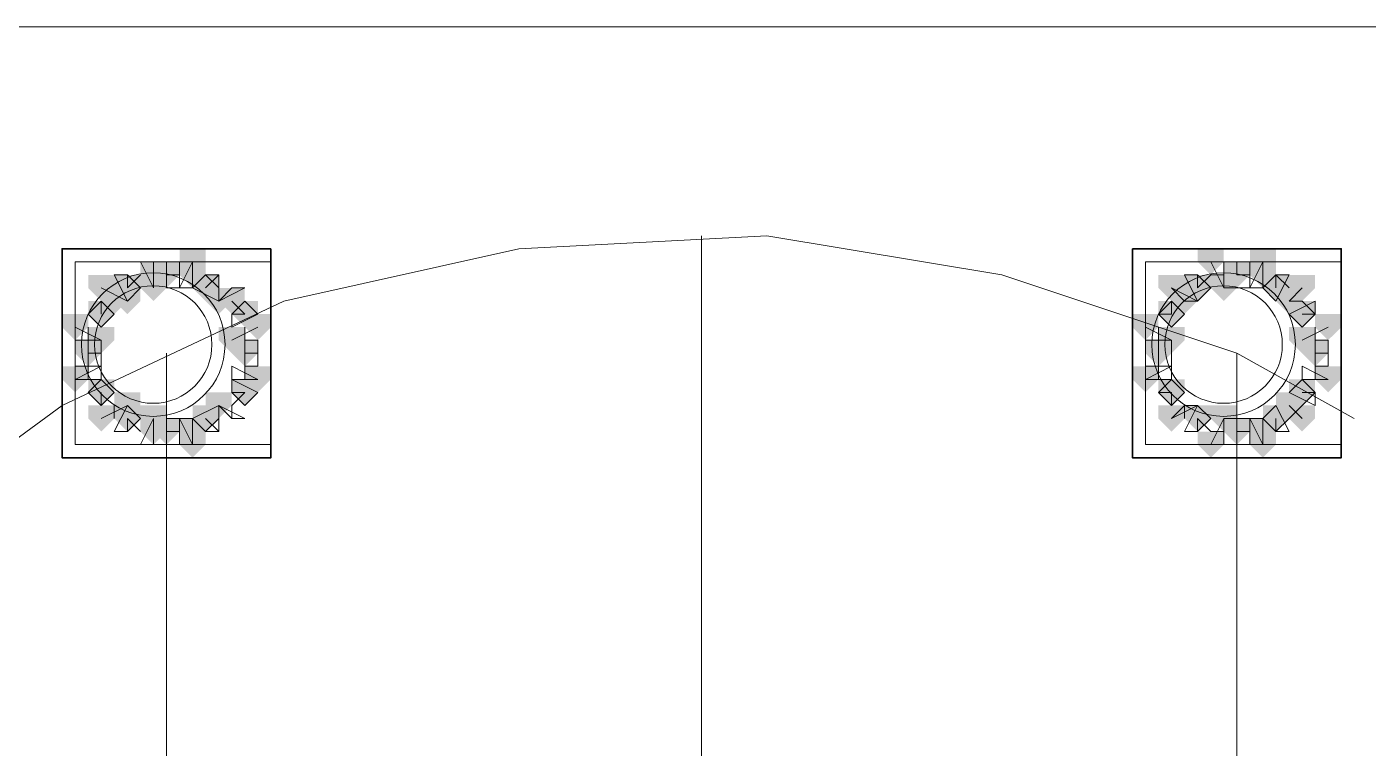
# Model space of a CAD drawing. Header units: millimetres. Extents: x 2315 to 4619, y 1334 to 1897.
# Drawn here: x 3846.86 to 3853.13, y 1558.3 to 1561.67 of the extents above; entities that cross this region are included whole.
import ezdxf

# ---------------------------------------------------------------- set-up
doc = ezdxf.new("R2010")
doc.units = ezdxf.units.MM
doc.linetypes.add('PDF_IMPORT', pattern=[1, 0.8, -0.2])
for name, color, linetype, true_color in [('PDF_10', 7, 'Continuous', 0x00b85c), ('PDF_AXIS', 7, 'Continuous', 0x00b85c), ('PDF_柱构件', 7, 'Continuous', 0x00b85c), ('PDF_转运站初步方案', 7, 'Continuous', 0x00b85c)]:
    doc.layers.add(name, color=color, linetype=linetype, true_color=true_color)
doc.layers.add('PDF_中心线层', color=1, linetype='Continuous')
doc.layers.add('PDF_粗实线层', color=7, linetype='Continuous')

msp = doc.modelspace()

# ---------------------------------------------------------------- hatches: boundary and pattern name
at = {"layer": 'PDF_10', "transparency": 33554559}
for points in [[(3847.5095, 1560.5703), (3847.4484, 1560.5703), (3847.4484, 1560.5093), (3847.5095, 1560.4482), (3847.5706, 1560.5093), (3847.5706, 1560.5703)], [(3847.5095, 1560.5703), (3847.4484, 1560.5703), (3847.4484, 1560.5093), (3847.5095, 1560.4482), (3847.5706, 1560.5093), (3847.5706, 1560.5703)], [(3852.5181, 1560.5703), (3852.4571, 1560.5703), (3852.4571, 1560.5093), (3852.5181, 1560.4482), (3852.5792, 1560.5093), (3852.5792, 1560.5703)], [(3852.5181, 1560.5703), (3852.4571, 1560.5703), (3852.4571, 1560.5093), (3852.5181, 1560.4482), (3852.5792, 1560.5093), (3852.5792, 1560.5703)], [(3847.3263, 1560.5093), (3847.2652, 1560.5093), (3847.2652, 1560.4482), (3847.3263, 1560.3871), (3847.3873, 1560.4482), (3847.3873, 1560.5093)], [(3847.3263, 1560.5093), (3847.2652, 1560.5093), (3847.2652, 1560.4482), (3847.3263, 1560.3871), (3847.3873, 1560.4482), (3847.3873, 1560.5093)], [(3847.6927, 1560.5093), (3847.6317, 1560.5093), (3847.6317, 1560.4482), (3847.6927, 1560.3871), (3847.7538, 1560.4482), (3847.7538, 1560.5093)], [(3847.6927, 1560.5093), (3847.6317, 1560.5093), (3847.6317, 1560.4482), (3847.6927, 1560.3871), (3847.7538, 1560.4482), (3847.7538, 1560.5093)], [(3852.3349, 1560.5093), (3852.2738, 1560.5093), (3852.2738, 1560.4482), (3852.3349, 1560.3871), (3852.396, 1560.4482), (3852.396, 1560.5093)], [(3852.3349, 1560.5093), (3852.2738, 1560.5093), (3852.2738, 1560.4482), (3852.3349, 1560.3871), (3852.396, 1560.4482), (3852.396, 1560.5093)], [(3852.7014, 1560.5093), (3852.6403, 1560.5093), (3852.6403, 1560.4482), (3852.7014, 1560.3871), (3852.7625, 1560.4482), (3852.7625, 1560.5093)], [(3852.7014, 1560.5093), (3852.6403, 1560.5093), (3852.6403, 1560.4482), (3852.7014, 1560.3871), (3852.7625, 1560.4482), (3852.7625, 1560.5093)], [(3847.2041, 1560.3871), (3847.143, 1560.3871), (3847.143, 1560.326), (3847.2041, 1560.2649), (3847.2652, 1560.326), (3847.2652, 1560.3871)], [(3847.2041, 1560.3871), (3847.143, 1560.3871), (3847.143, 1560.326), (3847.2041, 1560.2649), (3847.2652, 1560.326), (3847.2652, 1560.3871)], [(3847.2041, 1560.3871), (3847.143, 1560.3871), (3847.143, 1560.326), (3847.2041, 1560.2649), (3847.2652, 1560.326), (3847.2652, 1560.3871)], [(3847.876, 1560.3871), (3847.8149, 1560.3871), (3847.8149, 1560.326), (3847.876, 1560.2649), (3847.9371, 1560.326), (3847.9371, 1560.3871)], [(3847.876, 1560.3871), (3847.8149, 1560.3871), (3847.8149, 1560.326), (3847.876, 1560.2649), (3847.9371, 1560.326), (3847.9371, 1560.3871)], [(3852.2127, 1560.3871), (3852.1517, 1560.3871), (3852.1517, 1560.326), (3852.2127, 1560.2649), (3852.2738, 1560.326), (3852.2738, 1560.3871)], [(3852.2127, 1560.3871), (3852.1517, 1560.3871), (3852.1517, 1560.326), (3852.2127, 1560.2649), (3852.2738, 1560.326), (3852.2738, 1560.3871)], [(3852.8236, 1560.3871), (3852.7625, 1560.3871), (3852.7625, 1560.326), (3852.8236, 1560.2649), (3852.8846, 1560.326), (3852.8846, 1560.3871)], [(3852.8236, 1560.3871), (3852.7625, 1560.3871), (3852.7625, 1560.326), (3852.8236, 1560.2649), (3852.8846, 1560.326), (3852.8846, 1560.3871)], [(3847.143, 1560.2039), (3847.0819, 1560.2039), (3847.0819, 1560.1428), (3847.143, 1560.0817), (3847.2041, 1560.1428), (3847.2041, 1560.2039)], [(3847.143, 1560.2039), (3847.0819, 1560.2039), (3847.0819, 1560.1428), (3847.143, 1560.0817), (3847.2041, 1560.1428), (3847.2041, 1560.2039)], [(3847.876, 1560.2039), (3847.8149, 1560.2039), (3847.8149, 1560.1428), (3847.876, 1560.0817), (3847.9371, 1560.1428), (3847.9371, 1560.2039)], [(3847.876, 1560.2039), (3847.8149, 1560.2039), (3847.8149, 1560.1428), (3847.876, 1560.0817), (3847.9371, 1560.1428), (3847.9371, 1560.2039)], [(3852.1517, 1560.2039), (3852.0906, 1560.2039), (3852.0906, 1560.1428), (3852.1517, 1560.0817), (3852.2127, 1560.1428), (3852.2127, 1560.2039)], [(3852.1517, 1560.2039), (3852.0906, 1560.2039), (3852.0906, 1560.1428), (3852.1517, 1560.0817), (3852.2127, 1560.1428), (3852.2127, 1560.2039)], [(3852.1517, 1560.2039), (3852.0906, 1560.2039), (3852.0906, 1560.1428), (3852.1517, 1560.0817), (3852.2127, 1560.1428), (3852.2127, 1560.2039)], [(3852.8846, 1560.2039), (3852.8236, 1560.2039), (3852.8236, 1560.1428), (3852.8846, 1560.0817), (3852.9457, 1560.1428), (3852.9457, 1560.2039)], [(3852.8846, 1560.2039), (3852.8236, 1560.2039), (3852.8236, 1560.1428), (3852.8846, 1560.0817), (3852.9457, 1560.1428), (3852.9457, 1560.2039)], [(3847.2041, 1560.0206), (3847.143, 1560.0206), (3847.143, 1559.9595), (3847.2041, 1559.8985), (3847.2652, 1559.9595), (3847.2652, 1560.0206)], [(3847.2041, 1560.0206), (3847.143, 1560.0206), (3847.143, 1559.9595), (3847.2041, 1559.8985), (3847.2652, 1559.9595), (3847.2652, 1560.0206)], [(3847.2041, 1560.0206), (3847.143, 1560.0206), (3847.143, 1559.9595), (3847.2041, 1559.8985), (3847.2652, 1559.9595), (3847.2652, 1560.0206)], [(3847.876, 1560.0206), (3847.8149, 1560.0206), (3847.8149, 1559.9595), (3847.876, 1559.8985), (3847.9371, 1559.9595), (3847.9371, 1560.0206)], [(3847.876, 1560.0206), (3847.8149, 1560.0206), (3847.8149, 1559.9595), (3847.876, 1559.8985), (3847.9371, 1559.9595), (3847.9371, 1560.0206)], [(3852.2127, 1560.0206), (3852.1517, 1560.0206), (3852.1517, 1559.9595), (3852.2127, 1559.8985), (3852.2738, 1559.9595), (3852.2738, 1560.0206)], [(3852.2127, 1560.0206), (3852.1517, 1560.0206), (3852.1517, 1559.9595), (3852.2127, 1559.8985), (3852.2738, 1559.9595), (3852.2738, 1560.0206)], [(3852.8236, 1560.0206), (3852.7625, 1560.0206), (3852.7625, 1559.9595), (3852.8236, 1559.8985), (3852.8846, 1559.9595), (3852.8846, 1560.0206)], [(3852.8236, 1560.0206), (3852.7625, 1560.0206), (3852.7625, 1559.9595), (3852.8236, 1559.8985), (3852.8846, 1559.9595), (3852.8846, 1560.0206)], [(3847.3263, 1559.8985), (3847.2652, 1559.8985), (3847.2652, 1559.8374), (3847.3263, 1559.7763), (3847.3873, 1559.8374), (3847.3873, 1559.8985)], [(3847.3263, 1559.8985), (3847.2652, 1559.8985), (3847.2652, 1559.8374), (3847.3263, 1559.7763), (3847.3873, 1559.8374), (3847.3873, 1559.8985)], [(3847.6927, 1559.8985), (3847.6317, 1559.8985), (3847.6317, 1559.8374), (3847.6927, 1559.7763), (3847.7538, 1559.8374), (3847.7538, 1559.8985)], [(3847.6927, 1559.8985), (3847.6317, 1559.8985), (3847.6317, 1559.8374), (3847.6927, 1559.7763), (3847.7538, 1559.8374), (3847.7538, 1559.8985)], [(3852.3349, 1559.8985), (3852.2738, 1559.8985), (3852.2738, 1559.8374), (3852.3349, 1559.7763), (3852.396, 1559.8374), (3852.396, 1559.8985)], [(3852.3349, 1559.8985), (3852.2738, 1559.8985), (3852.2738, 1559.8374), (3852.3349, 1559.7763), (3852.396, 1559.8374), (3852.396, 1559.8985)], [(3852.7014, 1559.8985), (3852.6403, 1559.8985), (3852.6403, 1559.8374), (3852.7014, 1559.7763), (3852.7625, 1559.8374), (3852.7625, 1559.8985)], [(3852.7014, 1559.8985), (3852.6403, 1559.8985), (3852.6403, 1559.8374), (3852.7014, 1559.7763), (3852.7625, 1559.8374), (3852.7625, 1559.8985)], [(3847.5095, 1559.8374), (3847.4484, 1559.8374), (3847.4484, 1559.7763), (3847.5095, 1559.7152), (3847.5706, 1559.7763), (3847.5706, 1559.8374)], [(3847.5095, 1559.8374), (3847.4484, 1559.8374), (3847.4484, 1559.7763), (3847.5095, 1559.7152), (3847.5706, 1559.7763), (3847.5706, 1559.8374)], [(3852.5181, 1559.8374), (3852.4571, 1559.8374), (3852.4571, 1559.7763), (3852.5181, 1559.7152), (3852.5792, 1559.7763), (3852.5792, 1559.8374)], [(3852.5181, 1559.8374), (3852.4571, 1559.8374), (3852.4571, 1559.7763), (3852.5181, 1559.7152), (3852.5792, 1559.7763), (3852.5792, 1559.8374)]]:
    msp.add_hatch(color=6, dxfattribs=at).paths.add_polyline_path(points)
at = {"layer": 'PDF_柱构件', "transparency": 33554559}
for points in [[(3847.6317, 1560.6314), (3847.5706, 1560.6314), (3847.5706, 1560.5703), (3847.6317, 1560.5093), (3847.6927, 1560.5703), (3847.6927, 1560.6314)], [(3852.396, 1560.6314), (3852.3349, 1560.6314), (3852.3349, 1560.5703), (3852.396, 1560.5093), (3852.4571, 1560.5703), (3852.4571, 1560.6314)], [(3852.6403, 1560.6314), (3852.5792, 1560.6314), (3852.5792, 1560.5703), (3852.6403, 1560.5093), (3852.7014, 1560.5703), (3852.7014, 1560.6314)], [(3847.4484, 1560.5703), (3847.3873, 1560.5703), (3847.3873, 1560.5093), (3847.4484, 1560.4482), (3847.5095, 1560.5093), (3847.5095, 1560.5703)], [(3847.6317, 1560.5703), (3847.5706, 1560.5703), (3847.5706, 1560.5093), (3847.6317, 1560.4482), (3847.6927, 1560.5093), (3847.6927, 1560.5703)], [(3852.6403, 1560.5703), (3852.5792, 1560.5703), (3852.5792, 1560.5093), (3852.6403, 1560.4482), (3852.7014, 1560.5093), (3852.7014, 1560.5703)], [(3847.2041, 1560.5093), (3847.143, 1560.5093), (3847.143, 1560.4482), (3847.2041, 1560.3871), (3847.2652, 1560.4482), (3847.2652, 1560.5093)], [(3847.4484, 1560.5093), (3847.3873, 1560.5093), (3847.3873, 1560.4482), (3847.4484, 1560.3871), (3847.5095, 1560.4482), (3847.5095, 1560.5093)], [(3852.2127, 1560.5093), (3852.1517, 1560.5093), (3852.1517, 1560.4482), (3852.2127, 1560.3871), (3852.2738, 1560.4482), (3852.2738, 1560.5093)], [(3852.4571, 1560.5093), (3852.396, 1560.5093), (3852.396, 1560.4482), (3852.4571, 1560.3871), (3852.5181, 1560.4482), (3852.5181, 1560.5093)], [(3852.8236, 1560.5093), (3852.7625, 1560.5093), (3852.7625, 1560.4482), (3852.8236, 1560.3871), (3852.8846, 1560.4482), (3852.8846, 1560.5093)], [(3847.2652, 1560.4482), (3847.2041, 1560.4482), (3847.2041, 1560.3871), (3847.2652, 1560.326), (3847.3263, 1560.3871), (3847.3263, 1560.4482)], [(3847.3263, 1560.4482), (3847.2652, 1560.4482), (3847.2652, 1560.3871), (3847.3263, 1560.326), (3847.3873, 1560.3871), (3847.3873, 1560.4482)], [(3847.7538, 1560.4482), (3847.6927, 1560.4482), (3847.6927, 1560.3871), (3847.7538, 1560.326), (3847.8149, 1560.3871), (3847.8149, 1560.4482)], [(3847.8149, 1560.4482), (3847.7538, 1560.4482), (3847.7538, 1560.3871), (3847.8149, 1560.326), (3847.876, 1560.3871), (3847.876, 1560.4482)], [(3852.2738, 1560.4482), (3852.2127, 1560.4482), (3852.2127, 1560.3871), (3852.2738, 1560.326), (3852.3349, 1560.3871), (3852.3349, 1560.4482)], [(3852.7625, 1560.4482), (3852.7014, 1560.4482), (3852.7014, 1560.3871), (3852.7625, 1560.326), (3852.8236, 1560.3871), (3852.8236, 1560.4482)], [(3847.0819, 1560.326), (3847.0208, 1560.326), (3847.0208, 1560.2649), (3847.0819, 1560.2039), (3847.143, 1560.2649), (3847.143, 1560.326)], [(3847.9371, 1560.326), (3847.876, 1560.326), (3847.876, 1560.2649), (3847.9371, 1560.2039), (3847.9981, 1560.2649), (3847.9981, 1560.326)], [(3852.0906, 1560.326), (3852.0295, 1560.326), (3852.0295, 1560.2649), (3852.0906, 1560.2039), (3852.1517, 1560.2649), (3852.1517, 1560.326)], [(3852.9457, 1560.326), (3852.8846, 1560.326), (3852.8846, 1560.2649), (3852.9457, 1560.2039), (3853.0068, 1560.2649), (3853.0068, 1560.326)], [(3847.2041, 1560.2649), (3847.143, 1560.2649), (3847.143, 1560.2039), (3847.2041, 1560.1428), (3847.2652, 1560.2039), (3847.2652, 1560.2649)], [(3847.8149, 1560.2649), (3847.7538, 1560.2649), (3847.7538, 1560.2039), (3847.8149, 1560.1428), (3847.876, 1560.2039), (3847.876, 1560.2649)], [(3852.2127, 1560.2649), (3852.1517, 1560.2649), (3852.1517, 1560.2039), (3852.2127, 1560.1428), (3852.2738, 1560.2039), (3852.2738, 1560.2649)], [(3852.8236, 1560.2649), (3852.7625, 1560.2649), (3852.7625, 1560.2039), (3852.8236, 1560.1428), (3852.8846, 1560.2039), (3852.8846, 1560.2649)], [(3847.0819, 1560.0817), (3847.0208, 1560.0817), (3847.0208, 1560.0206), (3847.0819, 1559.9595), (3847.143, 1560.0206), (3847.143, 1560.0817)], [(3847.9371, 1560.0817), (3847.876, 1560.0817), (3847.876, 1560.0206), (3847.9371, 1559.9595), (3847.9981, 1560.0206), (3847.9981, 1560.0817)], [(3852.0906, 1560.0817), (3852.0295, 1560.0817), (3852.0295, 1560.0206), (3852.0906, 1559.9595), (3852.1517, 1560.0206), (3852.1517, 1560.0817)], [(3852.9457, 1560.0817), (3852.8846, 1560.0817), (3852.8846, 1560.0206), (3852.9457, 1559.9595), (3853.0068, 1560.0206), (3853.0068, 1560.0817)], [(3847.3263, 1559.9595), (3847.2652, 1559.9595), (3847.2652, 1559.8985), (3847.3263, 1559.8374), (3847.3873, 1559.8985), (3847.3873, 1559.9595)], [(3847.7538, 1559.9595), (3847.6927, 1559.9595), (3847.6927, 1559.8985), (3847.7538, 1559.8374), (3847.8149, 1559.8985), (3847.8149, 1559.9595)], [(3852.7625, 1559.9595), (3852.7014, 1559.9595), (3852.7014, 1559.8985), (3852.7625, 1559.8374), (3852.8236, 1559.8985), (3852.8236, 1559.9595)], [(3847.2041, 1559.8985), (3847.143, 1559.8985), (3847.143, 1559.8374), (3847.2041, 1559.7763), (3847.2652, 1559.8374), (3847.2652, 1559.8985)], [(3847.4484, 1559.8985), (3847.3873, 1559.8985), (3847.3873, 1559.8374), (3847.4484, 1559.7763), (3847.5095, 1559.8374), (3847.5095, 1559.8985)], [(3852.2127, 1559.8985), (3852.1517, 1559.8985), (3852.1517, 1559.8374), (3852.2127, 1559.7763), (3852.2738, 1559.8374), (3852.2738, 1559.8985)], [(3852.4571, 1559.8985), (3852.396, 1559.8985), (3852.396, 1559.8374), (3852.4571, 1559.7763), (3852.5181, 1559.8374), (3852.5181, 1559.8985)], [(3852.8236, 1559.8985), (3852.7625, 1559.8985), (3852.7625, 1559.8374), (3852.8236, 1559.7763), (3852.8846, 1559.8374), (3852.8846, 1559.8985)], [(3847.4484, 1559.8374), (3847.3873, 1559.8374), (3847.3873, 1559.7763), (3847.4484, 1559.7152), (3847.5095, 1559.7763), (3847.5095, 1559.8374)], [(3847.6317, 1559.8374), (3847.5706, 1559.8374), (3847.5706, 1559.7763), (3847.6317, 1559.7152), (3847.6927, 1559.7763), (3847.6927, 1559.8374)], [(3852.6403, 1559.8374), (3852.5792, 1559.8374), (3852.5792, 1559.7763), (3852.6403, 1559.7152), (3852.7014, 1559.7763), (3852.7014, 1559.8374)], [(3847.6317, 1559.7763), (3847.5706, 1559.7763), (3847.5706, 1559.7152), (3847.6317, 1559.6541), (3847.6927, 1559.7152), (3847.6927, 1559.7763)], [(3852.396, 1559.7763), (3852.3349, 1559.7763), (3852.3349, 1559.7152), (3852.396, 1559.6541), (3852.4571, 1559.7152), (3852.4571, 1559.7763)], [(3852.6403, 1559.7763), (3852.5792, 1559.7763), (3852.5792, 1559.7152), (3852.6403, 1559.6541), (3852.7014, 1559.7152), (3852.7014, 1559.7763)]]:
    msp.add_hatch(color=6, dxfattribs=at).paths.add_polyline_path(points)
at = {"layer": 'PDF_转运站初步方案', "transparency": 33554559}
for points in [[(3847.5095, 1560.5703), (3847.4484, 1560.5703), (3847.4484, 1560.5093), (3847.5095, 1560.4482), (3847.5706, 1560.5093), (3847.5706, 1560.5703)], [(3847.5095, 1560.5703), (3847.4484, 1560.5703), (3847.4484, 1560.5093), (3847.5095, 1560.4482), (3847.5706, 1560.5093), (3847.5706, 1560.5703)], [(3852.5181, 1560.5703), (3852.4571, 1560.5703), (3852.4571, 1560.5093), (3852.5181, 1560.4482), (3852.5792, 1560.5093), (3852.5792, 1560.5703)], [(3852.5181, 1560.5703), (3852.4571, 1560.5703), (3852.4571, 1560.5093), (3852.5181, 1560.4482), (3852.5792, 1560.5093), (3852.5792, 1560.5703)], [(3847.3263, 1560.5093), (3847.2652, 1560.5093), (3847.2652, 1560.4482), (3847.3263, 1560.3871), (3847.3873, 1560.4482), (3847.3873, 1560.5093)], [(3847.3263, 1560.5093), (3847.2652, 1560.5093), (3847.2652, 1560.4482), (3847.3263, 1560.3871), (3847.3873, 1560.4482), (3847.3873, 1560.5093)], [(3847.6927, 1560.5093), (3847.6317, 1560.5093), (3847.6317, 1560.4482), (3847.6927, 1560.3871), (3847.7538, 1560.4482), (3847.7538, 1560.5093)], [(3847.6927, 1560.5093), (3847.6317, 1560.5093), (3847.6317, 1560.4482), (3847.6927, 1560.3871), (3847.7538, 1560.4482), (3847.7538, 1560.5093)], [(3852.3349, 1560.5093), (3852.2738, 1560.5093), (3852.2738, 1560.4482), (3852.3349, 1560.3871), (3852.396, 1560.4482), (3852.396, 1560.5093)], [(3852.3349, 1560.5093), (3852.2738, 1560.5093), (3852.2738, 1560.4482), (3852.3349, 1560.3871), (3852.396, 1560.4482), (3852.396, 1560.5093)], [(3852.7014, 1560.5093), (3852.6403, 1560.5093), (3852.6403, 1560.4482), (3852.7014, 1560.3871), (3852.7625, 1560.4482), (3852.7625, 1560.5093)], [(3852.7014, 1560.5093), (3852.6403, 1560.5093), (3852.6403, 1560.4482), (3852.7014, 1560.3871), (3852.7625, 1560.4482), (3852.7625, 1560.5093)], [(3847.2041, 1560.3871), (3847.143, 1560.3871), (3847.143, 1560.326), (3847.2041, 1560.2649), (3847.2652, 1560.326), (3847.2652, 1560.3871)], [(3847.2041, 1560.3871), (3847.143, 1560.3871), (3847.143, 1560.326), (3847.2041, 1560.2649), (3847.2652, 1560.326), (3847.2652, 1560.3871)], [(3847.876, 1560.3871), (3847.8149, 1560.3871), (3847.8149, 1560.326), (3847.876, 1560.2649), (3847.9371, 1560.326), (3847.9371, 1560.3871)], [(3847.876, 1560.3871), (3847.8149, 1560.3871), (3847.8149, 1560.326), (3847.876, 1560.2649), (3847.9371, 1560.326), (3847.9371, 1560.3871)], [(3852.2127, 1560.3871), (3852.1517, 1560.3871), (3852.1517, 1560.326), (3852.2127, 1560.2649), (3852.2738, 1560.326), (3852.2738, 1560.3871)], [(3852.2127, 1560.3871), (3852.1517, 1560.3871), (3852.1517, 1560.326), (3852.2127, 1560.2649), (3852.2738, 1560.326), (3852.2738, 1560.3871)], [(3852.8236, 1560.3871), (3852.7625, 1560.3871), (3852.7625, 1560.326), (3852.8236, 1560.2649), (3852.8846, 1560.326), (3852.8846, 1560.3871)], [(3852.8236, 1560.3871), (3852.7625, 1560.3871), (3852.7625, 1560.326), (3852.8236, 1560.2649), (3852.8846, 1560.326), (3852.8846, 1560.3871)], [(3847.143, 1560.2039), (3847.0819, 1560.2039), (3847.0819, 1560.1428), (3847.143, 1560.0817), (3847.2041, 1560.1428), (3847.2041, 1560.2039)], [(3847.143, 1560.2039), (3847.0819, 1560.2039), (3847.0819, 1560.1428), (3847.143, 1560.0817), (3847.2041, 1560.1428), (3847.2041, 1560.2039)], [(3847.876, 1560.2039), (3847.8149, 1560.2039), (3847.8149, 1560.1428), (3847.876, 1560.0817), (3847.9371, 1560.1428), (3847.9371, 1560.2039)], [(3847.876, 1560.2039), (3847.8149, 1560.2039), (3847.8149, 1560.1428), (3847.876, 1560.0817), (3847.9371, 1560.1428), (3847.9371, 1560.2039)], [(3852.1517, 1560.2039), (3852.0906, 1560.2039), (3852.0906, 1560.1428), (3852.1517, 1560.0817), (3852.2127, 1560.1428), (3852.2127, 1560.2039)], [(3852.1517, 1560.2039), (3852.0906, 1560.2039), (3852.0906, 1560.1428), (3852.1517, 1560.0817), (3852.2127, 1560.1428), (3852.2127, 1560.2039)], [(3852.8846, 1560.2039), (3852.8236, 1560.2039), (3852.8236, 1560.1428), (3852.8846, 1560.0817), (3852.9457, 1560.1428), (3852.9457, 1560.2039)], [(3852.8846, 1560.2039), (3852.8236, 1560.2039), (3852.8236, 1560.1428), (3852.8846, 1560.0817), (3852.9457, 1560.1428), (3852.9457, 1560.2039)], [(3847.2041, 1560.0206), (3847.143, 1560.0206), (3847.143, 1559.9595), (3847.2041, 1559.8985), (3847.2652, 1559.9595), (3847.2652, 1560.0206)], [(3847.2041, 1560.0206), (3847.143, 1560.0206), (3847.143, 1559.9595), (3847.2041, 1559.8985), (3847.2652, 1559.9595), (3847.2652, 1560.0206)], [(3847.876, 1560.0206), (3847.8149, 1560.0206), (3847.8149, 1559.9595), (3847.876, 1559.8985), (3847.9371, 1559.9595), (3847.9371, 1560.0206)], [(3847.876, 1560.0206), (3847.8149, 1560.0206), (3847.8149, 1559.9595), (3847.876, 1559.8985), (3847.9371, 1559.9595), (3847.9371, 1560.0206)], [(3852.2127, 1560.0206), (3852.1517, 1560.0206), (3852.1517, 1559.9595), (3852.2127, 1559.8985), (3852.2738, 1559.9595), (3852.2738, 1560.0206)], [(3852.2127, 1560.0206), (3852.1517, 1560.0206), (3852.1517, 1559.9595), (3852.2127, 1559.8985), (3852.2738, 1559.9595), (3852.2738, 1560.0206)], [(3852.8236, 1560.0206), (3852.7625, 1560.0206), (3852.7625, 1559.9595), (3852.8236, 1559.8985), (3852.8846, 1559.9595), (3852.8846, 1560.0206)], [(3852.8236, 1560.0206), (3852.7625, 1560.0206), (3852.7625, 1559.9595), (3852.8236, 1559.8985), (3852.8846, 1559.9595), (3852.8846, 1560.0206)], [(3847.3263, 1559.8985), (3847.2652, 1559.8985), (3847.2652, 1559.8374), (3847.3263, 1559.7763), (3847.3873, 1559.8374), (3847.3873, 1559.8985)], [(3847.3263, 1559.8985), (3847.2652, 1559.8985), (3847.2652, 1559.8374), (3847.3263, 1559.7763), (3847.3873, 1559.8374), (3847.3873, 1559.8985)], [(3847.6927, 1559.8985), (3847.6317, 1559.8985), (3847.6317, 1559.8374), (3847.6927, 1559.7763), (3847.7538, 1559.8374), (3847.7538, 1559.8985)], [(3847.6927, 1559.8985), (3847.6317, 1559.8985), (3847.6317, 1559.8374), (3847.6927, 1559.7763), (3847.7538, 1559.8374), (3847.7538, 1559.8985)], [(3852.3349, 1559.8985), (3852.2738, 1559.8985), (3852.2738, 1559.8374), (3852.3349, 1559.7763), (3852.396, 1559.8374), (3852.396, 1559.8985)], [(3852.3349, 1559.8985), (3852.2738, 1559.8985), (3852.2738, 1559.8374), (3852.3349, 1559.7763), (3852.396, 1559.8374), (3852.396, 1559.8985)], [(3852.7014, 1559.8985), (3852.6403, 1559.8985), (3852.6403, 1559.8374), (3852.7014, 1559.7763), (3852.7625, 1559.8374), (3852.7625, 1559.8985)], [(3852.7014, 1559.8985), (3852.6403, 1559.8985), (3852.6403, 1559.8374), (3852.7014, 1559.7763), (3852.7625, 1559.8374), (3852.7625, 1559.8985)], [(3847.5095, 1559.8374), (3847.4484, 1559.8374), (3847.4484, 1559.7763), (3847.5095, 1559.7152), (3847.5706, 1559.7763), (3847.5706, 1559.8374)], [(3847.5095, 1559.8374), (3847.4484, 1559.8374), (3847.4484, 1559.7763), (3847.5095, 1559.7152), (3847.5706, 1559.7763), (3847.5706, 1559.8374)], [(3852.5181, 1559.8374), (3852.4571, 1559.8374), (3852.4571, 1559.7763), (3852.5181, 1559.7152), (3852.5792, 1559.7763), (3852.5792, 1559.8374)], [(3852.5181, 1559.8374), (3852.4571, 1559.8374), (3852.4571, 1559.7763), (3852.5181, 1559.7152), (3852.5792, 1559.7763), (3852.5792, 1559.8374)]]:
    msp.add_hatch(color=6, dxfattribs=at).paths.add_polyline_path(points)

# ---------------------------------------------------------------- linework, layer by layer
at = {"layer": 'PDF_10', "color": 6, "lineweight": 18}
for points in [[(3847.5706, 1560.5093), (3847.5095, 1560.5093), (3847.5095, 1560.5703)], [(3852.5181, 1560.5703), (3852.5181, 1560.5093), (3852.5792, 1560.5093)], [(3847.3873, 1560.5093), (3847.3263, 1560.4482), (3847.3263, 1560.5093)], [(3847.7538, 1560.4482), (3847.6927, 1560.5093)], [(3847.6927, 1560.4482), (3847.7538, 1560.5093)], [(3852.3349, 1560.5093), (3852.3349, 1560.4482), (3852.396, 1560.5093)], [(3852.7014, 1560.4482), (3852.7014, 1560.5093), (3852.7625, 1560.4482)], [(3847.2041, 1560.3871), (3847.2041, 1560.326)], [(3847.8149, 1560.326), (3847.876, 1560.326), (3847.8149, 1560.3871)], [(3852.1517, 1560.326), (3852.2127, 1560.326), (3852.2127, 1560.3871)], [(3852.8236, 1560.3871), (3852.8846, 1560.326), (3852.8236, 1560.326)], [(3847.143, 1560.2039), (3847.143, 1560.0817)], [(3847.876, 1560.0817), (3847.876, 1560.2039)], [(3852.1517, 1560.0817), (3852.1517, 1560.2039)], [(3852.8846, 1560.2039), (3852.8846, 1560.0817)], [(3847.2041, 1560.1428), (3847.143, 1560.1428)], [(3847.876, 1560.1428), (3847.9371, 1560.1428)], [(3852.8846, 1560.1428), (3852.9457, 1560.1428)], [(3847.2041, 1559.9595), (3847.2041, 1559.8985)], [(3847.8149, 1559.8985), (3847.876, 1559.9595), (3847.8149, 1559.9595)], [(3852.2127, 1559.8985), (3852.2127, 1559.9595), (3852.1517, 1559.9595)], [(3852.8236, 1559.9595), (3852.8846, 1559.9595), (3852.8236, 1559.8985)], [(3847.3263, 1559.7763), (3847.3263, 1559.8374), (3847.3873, 1559.7763)], [(3847.6927, 1559.7763), (3847.7538, 1559.8374)], [(3847.6927, 1559.8374), (3847.7538, 1559.7763)], [(3852.396, 1559.7763), (3852.3349, 1559.8374), (3852.3349, 1559.7763)], [(3852.7625, 1559.8374), (3852.7014, 1559.7763), (3852.7014, 1559.8374)], [(3847.5095, 1559.7152), (3847.5095, 1559.7763), (3847.5706, 1559.7763)], [(3852.5792, 1559.7763), (3852.5181, 1559.7763), (3852.5181, 1559.7152)]]:
    msp.add_lwpolyline(points, dxfattribs=at)
at = {"layer": 'PDF_AXIS', "color": 6, "lineweight": 18}
for points in [[(3847.9981, 1560.5703), (3847.9981, 1559.7152), (3847.0819, 1559.7152), (3847.0819, 1560.5703)], [(3852.0906, 1560.5703), (3852.0906, 1559.7152), (3853.0068, 1559.7152), (3853.0068, 1560.5703)]]:
    msp.add_lwpolyline(points, close=True, dxfattribs=at)
at = {"layer": 'PDF_中心线层', "color": 5, "linetype": 'PDF_IMPORT', "lineweight": 18, "ltscale": 14.048656}
msp.add_lwpolyline([(3843.0506, 1534.672), (3913.0495, 1534.672), (3913.0495, 1561.6698), (3843.0506, 1561.6698), (3843.0506, 1534.672)], dxfattribs=at)
at = {"layer": 'PDF_中心线层', "color": 6, "lineweight": 18}
for points in [[(3844.0279, 1554.7066), (3844.0279, 1555.2563), (3844.2722, 1556.3557), (3844.6998, 1557.4552), (3845.3106, 1558.3714), (3846.1046, 1559.2266), (3847.0208, 1559.8985), (3848.0592, 1560.3871), (3849.1587, 1560.6314), (3850.3192, 1560.6925), (3851.4187, 1560.5093), (3852.5181, 1560.1428), (3853.0679, 1559.8374)], [(3847.5095, 1549.2093), (3847.5095, 1560.1428)], [(3852.5181, 1549.2093), (3852.5181, 1560.1428)]]:
    msp.add_lwpolyline(points, dxfattribs=at)
msp.add_lwpolyline([(3850.0138, 1560.6925), (3850.0138, 1548.6595)], close=True, dxfattribs=at)
at = {"layer": 'PDF_柱构件', "color": 6, "lineweight": 18}
for points in [[(3847.4484, 1560.5703), (3847.4484, 1560.4482), (3847.3873, 1560.5703)], [(3847.5706, 1560.4482), (3847.5095, 1560.4482), (3847.5095, 1560.5703), (3847.5706, 1560.5703)], [(3847.6317, 1560.5703), (3847.6317, 1560.4482), (3847.5706, 1560.4482)], [(3852.396, 1560.5703), (3852.4571, 1560.4482)], [(3852.4571, 1560.4482), (3852.5792, 1560.4482), (3852.5792, 1560.5703), (3852.4571, 1560.5703)], [(3852.6403, 1560.5703), (3852.5792, 1560.4482), (3852.6403, 1560.4482)], [(3847.3873, 1560.4482), (3847.3263, 1560.3871), (3847.2652, 1560.5093), (3847.3263, 1560.5093)], [(3847.7538, 1560.3871), (3847.6317, 1560.4482), (3847.6927, 1560.5093), (3847.7538, 1560.5093)], [(3852.3349, 1560.3871), (3852.396, 1560.4482), (3852.3349, 1560.5093), (3852.2738, 1560.5093)], [(3852.6403, 1560.4482), (3852.7014, 1560.3871), (3852.7625, 1560.5093), (3852.7014, 1560.5093)], [(3847.2041, 1560.4482), (3847.3263, 1560.3871)], [(3847.876, 1560.4482), (3847.7538, 1560.3871), (3847.8149, 1560.4482)], [(3852.2127, 1560.4482), (3852.2738, 1560.3871), (3852.3349, 1560.3871)], [(3852.8236, 1560.4482), (3852.7625, 1560.3871)], [(3847.2652, 1560.326), (3847.2041, 1560.2649), (3847.143, 1560.326), (3847.2041, 1560.3871)], [(3847.8149, 1560.2649), (3847.8149, 1560.326), (3847.876, 1560.3871), (3847.9371, 1560.326)], [(3852.2127, 1560.2649), (3852.2738, 1560.326), (3852.2127, 1560.3871), (3852.1517, 1560.326)], [(3852.7625, 1560.326), (3852.8236, 1560.2649), (3852.8846, 1560.326), (3852.8846, 1560.3871)], [(3847.0819, 1560.2649), (3847.2041, 1560.2039)], [(3847.9371, 1560.2649), (3847.8149, 1560.2039)], [(3852.0906, 1560.2649), (3852.2127, 1560.2039)], [(3852.9457, 1560.2649), (3852.8236, 1560.2039)], [(3847.2041, 1560.2039), (3847.2041, 1560.0817), (3847.0819, 1560.0817), (3847.0819, 1560.2039)], [(3847.876, 1560.0817), (3847.876, 1560.2039), (3847.9371, 1560.2039), (3847.9371, 1560.0817)], [(3852.2127, 1560.0817), (3852.2127, 1560.2039), (3852.0906, 1560.2039), (3852.0906, 1560.0817)], [(3852.8846, 1560.2039), (3852.8846, 1560.0817), (3852.9457, 1560.0817), (3852.9457, 1560.2039)], [(3847.0819, 1560.0206), (3847.2041, 1560.0817), (3847.2041, 1560.0206)], [(3847.9371, 1560.0206), (3847.8149, 1560.0206), (3847.8149, 1560.0817)], [(3852.0906, 1560.0206), (3852.2127, 1560.0206), (3852.2127, 1560.0817)], [(3852.9457, 1560.0206), (3852.8236, 1560.0817), (3852.8236, 1560.0206)], [(3847.2041, 1560.0206), (3847.2652, 1559.9595), (3847.2041, 1559.8985), (3847.143, 1559.9595)], [(3847.8149, 1559.9595), (3847.8149, 1560.0206), (3847.9371, 1559.9595), (3847.876, 1559.8985)], [(3852.2738, 1559.9595), (3852.2127, 1560.0206), (3852.1517, 1559.9595), (3852.2127, 1559.8985)], [(3852.8236, 1560.0206), (3852.7625, 1559.9595), (3852.8846, 1559.8985), (3852.8846, 1559.9595)], [(3847.2041, 1559.8374), (3847.3263, 1559.8985)], [(3847.3263, 1559.8985), (3847.3873, 1559.8374), (3847.3263, 1559.7763), (3847.2652, 1559.7763)], [(3847.6317, 1559.8374), (3847.7538, 1559.8985), (3847.7538, 1559.7763), (3847.6927, 1559.7763)], [(3852.2127, 1559.8374), (3852.3349, 1559.8985), (3852.2738, 1559.8985)], [(3852.396, 1559.8374), (3852.3349, 1559.8985), (3852.2738, 1559.7763), (3852.3349, 1559.7763)], [(3852.7014, 1559.8985), (3852.6403, 1559.8374), (3852.7014, 1559.7763), (3852.7625, 1559.7763)], [(3852.8236, 1559.8374), (3852.7625, 1559.8985)], [(3847.3873, 1559.7152), (3847.4484, 1559.8374), (3847.4484, 1559.7152)], [(3847.5095, 1559.8374), (3847.5706, 1559.8374), (3847.5706, 1559.7152), (3847.5095, 1559.7152)], [(3847.6317, 1559.7152), (3847.5706, 1559.8374), (3847.6317, 1559.8374)], [(3852.396, 1559.7152), (3852.4571, 1559.8374)], [(3852.5792, 1559.8374), (3852.4571, 1559.8374), (3852.4571, 1559.7152), (3852.5792, 1559.7152)], [(3852.6403, 1559.7152), (3852.6403, 1559.8374), (3852.5792, 1559.8374)]]:
    msp.add_lwpolyline(points, close=True, dxfattribs=at)
for points in [[(3852.396, 1560.5093), (3852.4571, 1560.5093)], [(3852.7625, 1560.3871), (3852.8236, 1560.3871)], [(3847.143, 1560.2649), (3847.143, 1560.2039)], [(3847.876, 1560.2039), (3847.876, 1560.2649)], [(3852.1517, 1560.2039), (3852.1517, 1560.2649)], [(3852.8846, 1560.2649), (3852.8846, 1560.2039)], [(3847.143, 1560.0817), (3847.143, 1560.0206)], [(3847.876, 1560.0206), (3847.876, 1560.0817)], [(3852.1517, 1560.0206), (3852.1517, 1560.0817)], [(3852.8846, 1560.0817), (3852.8846, 1560.0206)], [(3847.2652, 1559.8985), (3847.2652, 1559.8374)], [(3847.8149, 1559.8374), (3847.7538, 1559.8985), (3847.876, 1559.8374), (3847.8149, 1559.8374), (3847.8149, 1559.8985)], [(3852.2738, 1559.8374), (3852.2738, 1559.8985)], [(3852.8236, 1559.8985), (3852.7625, 1559.8374)], [(3852.4571, 1559.7763), (3852.396, 1559.7763)]]:
    msp.add_lwpolyline(points, dxfattribs=at)
at = {"layer": 'PDF_粗实线层', "color": 6, "lineweight": 35}
for points in [[(3847.9981, 1560.6314), (3847.9981, 1559.6541), (3847.0208, 1559.6541), (3847.0208, 1560.6314)], [(3852.0295, 1560.6314), (3852.0295, 1559.6541), (3853.0068, 1559.6541), (3853.0068, 1560.6314)]]:
    msp.add_lwpolyline(points, close=True, dxfattribs=at)
at = {"layer": 'PDF_转运站初步方案', "color": 6, "lineweight": 18}
for centre, radius in [((3847.4474, 1560.1834), 0.3359), ((3852.4563, 1560.1834), 0.3359), ((3847.4474, 1560.1834), 0.2749), ((3852.4563, 1560.1834), 0.2749)]:
    msp.add_circle(centre, radius, dxfattribs=at)

doc.saveas('drawing.dxf')
